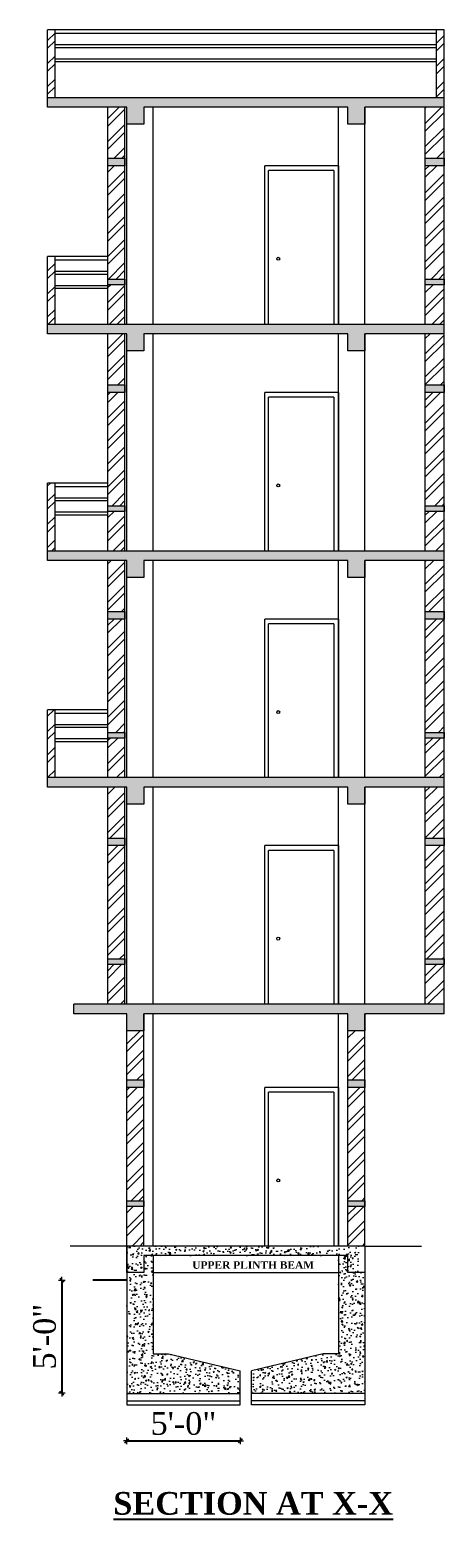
# Model space of a CAD drawing. Header units: inches. Extents: x 4069 to 291496, y -47643 to 12535.
# Drawn here: x 34137 to 34356, y 649 to 1438 of the extents above; entities that cross this region are included whole.
import ezdxf

# ---------------------------------------------------------------- set-up
doc = ezdxf.new("R2010")
doc.units = ezdxf.units.IN
doc.header["$LTSCALE"] = 5
doc.header["$MEASUREMENT"] = 0
for name, color, linetype, lineweight in [('A-WALL', 7, 'Continuous', 9), ('Dimension', 7, 'Continuous', 18), ('dimention', 5, 'Continuous', 9), ('DOOR', 62, 'Continuous', 0)]:
    doc.layers.add(name, color=color, linetype=linetype, lineweight=lineweight)
doc.layers.add('dim line', color=7, linetype='Continuous', lineweight=15, true_color=0xfab2b2)
doc.layers.add('TEXT', color=6, linetype='Continuous')
doc.layers.add('WALL', color=7, linetype='Continuous')
doc.styles.add('ordinary', font='times.ttf')
doc.dimstyles.new('Copy of 96', dxfattribs={"dimtxt": 7, "dimasz": 4, "dimexe": 0.5, "dimexo": 0.5, "dimgap": 3, "dimtad": 1, "dimdec": 1, "dimzin": 11, "dimdsep": 46, "dimlunit": 4, "dimtxsty": 'ordinary', "dimblk": 'OBLIQUE', "dimcen": 0.09, "dimse1": 1, "dimse2": 1, "dimclrt": 6, "dimazin": 0, "dimtfac": 1, "dimtdec": 1, "dimtix": 1, "dimtmove": 2, "dimatfit": 3, "dimldrblk": 'leader', "dimfxl": 0.5, "dimfxlon": 1, "dimtolj": 1, "dimtzin": 0, "dimarcsym": 0})
pattern_1 = [(50, (-545.958, 5339.141), (7.1726018, -0.62752135), [0.75, -8.25]), (355, (-545.958, 5339.141), (-1.3875133, 7.5219213), [0.6, -6.6]), (100.451444, (-545.36, 5339.089), (5.7850885, 6.8943999), [0.6374019, -7.0114211]), (46.1842, (-545.958, 5341.141), (10.6724133, -1.6551928), [1.125, -12.375]), (96.635635, (-545.069, 5341.003), (9.3466195, 9.741186), [0.9561034, -10.5171376]), (351.184164, (-545.958, 5341.141), (9.3466195, 9.741186), [0.9, -9.9]), (21, (-544.958, 5340.641), (5.9690705, -4.0261889), [0.75, -8.25]), (326, (-544.958, 5340.641), (2.4331533, 7.2515005), [0.6, -6.6]), (71.451445, (-544.4605, 5340.3054), (8.4022238, 3.2253115), [0.6374019, -7.0114211]), (37.5, (-545.958, 5339.141), (0.12159855, 3.32893854), [0, -6.52, 0, -6.7, 0, -6.625]), (7.5, (-545.958, 5339.141), (2.63069537, 3.94411712), [0, -3.82, 0, -6.37, 0, -2.525]), (327.5, (-548.188, 5339.141), (5.33822436, -0.22554872), [0, -2.5, 0, -7.8, 0, -10.35]), (317.5, (-549.188, 5339.141), (5.8318617, 1.0010498), [0, -3.25, 0, -5.18, 0, -7.35])]
pattern_2 = [(50, (0, 0), (7.1726018, -0.6275213), [0.75, -8.25]), (355, (0, 0), (-1.3875133, 7.5219213), [0.6, -6.6]), (100.451444, (0.598, -0.052), (5.7850885, 6.8943999), [0.6374019, -7.0114211]), (46.1842, (0, 2), (10.6724133, -1.6551928), [1.125, -12.375]), (96.635635, (0.889, 1.862), (9.3466195, 9.741186), [0.9561034, -10.5171376]), (351.184164, (0, 2), (9.3466195, 9.741186), [0.9, -9.9]), (21, (1, 1.5), (5.9690705, -4.0261889), [0.75, -8.25]), (326, (1, 1.5), (2.4331533, 7.2515005), [0.6, -6.6]), (71.451445, (1.4974, 1.1645), (8.4022238, 3.2253115), [0.6374019, -7.0114211]), (37.5, (0, 0), (0.12159855, 3.32893854), [0, -6.52, 0, -6.7, 0, -6.625]), (7.5, (0, 0), (2.63069537, 3.94411712), [0, -3.82, 0, -6.37, 0, -2.525]), (327.5, (-2.23, 0), (5.33822436, -0.22554872), [0, -2.5, 0, -7.8, 0, -10.35]), (317.5, (-3.23, 0), (5.8318617, 1.0010498), [0, -3.25, 0, -5.18, 0, -7.35])]

# ---------------------------------------------------------------- blocks, each defined once
blk = doc.blocks.new('oblique')
at = {"color": 0, "lineweight": -2}
blk.add_line((0.25, 0.25), (-0.25, -0.25), dxfattribs=at)
at = {"layer": 'dim line', "lineweight": 9}
for p, q in [((-0.4375, 0), (0.4375, 0)), ((0, 0.4375), (0, -0.4375))]:
    blk.add_line(p, q, dxfattribs=at)
blk = doc.blocks.new('*D1492')
at = {"layer": 'A-WALL', "color": 0, "lineweight": -2, "ltscale": 5, "transparency": 16777216}
blk.add_line((34188.36, 690.98), (34248.36, 690.98), dxfattribs=at)
at = {"layer": 'Defpoints', "color": 0, "ltscale": 5, "transparency": 16777216}
for p in [(34188.36, 710.13, 0.17), (34248.36, 710.13, 0.17), (34248.36, 690.98)]:
    blk.add_point(p, dxfattribs=at)
at = {"layer": 'A-WALL', "color": 0, "lineweight": -2, "ltscale": 5, "transparency": 16777216, "xscale": 4, "yscale": 4, "zscale": 4, "rotation": 180}
blk.add_blockref('oblique', (34188.36, 690.98), dxfattribs=at)
at = {"layer": 'A-WALL', "color": 0, "lineweight": -2, "ltscale": 5, "transparency": 16777216, "xscale": 4, "yscale": 4, "zscale": 4}
blk.add_blockref('oblique', (34248.36, 690.98), dxfattribs=at)
at = {"layer": 'A-WALL', "color": 6, "ltscale": 5, "transparency": 16777216, "insert": (34218.36, 700.08), "char_height": 12, "attachment_point": 5, "style": 'ordinary'}
blk.add_mtext('\\A1;5\'-0"', dxfattribs=at)
blk = doc.blocks.new('_OBLIQUE')
at = {"color": 0, "linetype": 'ByBlock'}
blk.add_line((-0.5, -0.5), (0.5, 0.5), dxfattribs=at)
blk = doc.blocks.new('leader')
at = {"layer": 'Dimension'}
for p, q in [((0, -4.33), (0, 4.33)), ((-4.42, 0), (4.42, 0))]:
    blk.add_line(p, q, dxfattribs=at)
blk = doc.blocks.new('*D1493')
at = {"layer": 'A-WALL', "color": 0, "lineweight": -2, "ltscale": 5, "transparency": 16777216}
blk.add_line((34154, 776.13), (34154, 716.13), dxfattribs=at)
at = {"layer": 'Defpoints', "color": 0, "ltscale": 5, "transparency": 16777216}
for p in [(34179.36, 776.13), (34154, 716.13), (34188.36, 716.13, 0.17)]:
    blk.add_point(p, dxfattribs=at)
at = {"layer": 'A-WALL', "color": 0, "lineweight": -2, "ltscale": 5, "transparency": 16777216, "xscale": 4, "yscale": 4, "zscale": 4}
for p, rotation in [((34154, 776.13), 90), ((34154, 716.13), 270)]:
    blk.add_blockref('oblique', p, dxfattribs=dict(at, rotation=rotation))
at = {"layer": 'A-WALL', "color": 6, "ltscale": 5, "transparency": 16777216, "insert": (34144.89, 746.13), "char_height": 12, "attachment_point": 5, "rotation": 90, "style": 'ordinary'}
blk.add_mtext('\\A1;5\'-0"', dxfattribs=at)

msp = doc.modelspace()

# ---------------------------------------------------------------- hatches: boundary and pattern name
at = {"layer": 'A-WALL', "ltscale": 40, "true_color": 0xf26722}
h = msp.add_hatch(dxfattribs=at)
h.set_pattern_fill('AR-CONC', color=30)
h.set_pattern_definition(pattern_2)
h.paths.add_polyline_path([(34356.36116, 1402.12647), (34146.36116, 1402.12647), (34146.36116, 1397.12647), (34188.36116, 1397.12647), (34188.36116, 1388.12647), (34197.36116, 1388.12647), (34197.36116, 1397.12647), (34305.36116, 1397.12647), (34305.36116, 1388.12647), (34314.36116, 1388.12647), (34314.36116, 1397.12647), (34356.36116, 1397.12647)])
h = msp.add_hatch(dxfattribs=at)
h.set_pattern_fill('AR-CONC', color=30)
h.set_pattern_definition(pattern_2)
h.paths.add_polyline_path([(34197.36116, 818.12647), (34188.36116, 818.12647), (34188.36116, 815.12647), (34197.36116, 815.12647)])
h.paths.add_polyline_path([(34314.36116, 818.12647), (34305.36116, 818.12647), (34305.36116, 815.12647), (34314.36116, 815.12647)])
h.paths.add_polyline_path([(34314.36116, 882.12647), (34305.36116, 882.12647), (34305.36116, 878.12647), (34314.36116, 878.12647)])
h.paths.add_polyline_path([(34197.36116, 882.12647), (34188.36116, 882.12647), (34188.36116, 878.12647), (34197.36116, 878.12647)])
h.paths.add_polyline_path([(34187.36116, 946.12647), (34178.36116, 946.12647), (34178.36116, 943.12647), (34187.36116, 943.12647)])
h.paths.add_polyline_path([(34356.36116, 946.12647), (34346.36116, 946.12647), (34346.36116, 943.12647), (34356.36116, 943.12647)])
h.paths.add_polyline_path([(34356.36116, 1010.12647), (34346.36116, 1010.12647), (34346.36116, 1006.12647), (34356.36116, 1006.12647)])
h.paths.add_polyline_path([(34187.36116, 1010.12647), (34178.36116, 1010.12647), (34178.36116, 1006.12647), (34187.36116, 1006.12647)])
h.paths.add_polyline_path([(34187.36116, 1066.12647), (34178.36116, 1066.12647), (34178.36116, 1063.12647), (34187.36116, 1063.12647)])
h.paths.add_polyline_path([(34187.36116, 1130.12647), (34178.36116, 1130.12647), (34178.36116, 1126.12647), (34187.36116, 1126.12647)])
h.paths.add_polyline_path([(34356.36116, 1130.12647), (34346.36116, 1130.12647), (34346.36116, 1126.12647), (34356.36116, 1126.12647)])
h.paths.add_polyline_path([(34356.36116, 1066.12647), (34346.36116, 1066.12647), (34346.36116, 1063.12647), (34356.36116, 1063.12647)])
h.paths.add_polyline_path([(34356.36116, 1186.12647), (34346.36116, 1186.12647), (34346.36116, 1183.12647), (34356.36116, 1183.12647)])
h.paths.add_polyline_path([(34356.36116, 1250.12647), (34346.36116, 1250.12647), (34346.36116, 1246.12647), (34356.36116, 1246.12647)])
h.paths.add_polyline_path([(34187.36116, 1250.12647), (34178.36116, 1250.12647), (34178.36116, 1246.12647), (34187.36116, 1246.12647)])
h.paths.add_polyline_path([(34187.36116, 1186.12647), (34178.36116, 1186.12647), (34178.36116, 1183.12647), (34187.36116, 1183.12647)])
h.paths.add_polyline_path([(34187.36116, 1306.12647), (34178.36116, 1306.12647), (34178.36116, 1303.12647), (34187.36116, 1303.12647)])
h.paths.add_polyline_path([(34356.36116, 1306.12647), (34346.36116, 1306.12647), (34346.36116, 1303.12647), (34356.36116, 1303.12647)])
h.paths.add_polyline_path([(34356.36116, 1370.12647), (34346.36116, 1370.12647), (34346.36116, 1366.12647), (34356.36116, 1366.12647)])
h.paths.add_polyline_path([(34187.36116, 1370.12647), (34178.36116, 1370.12647), (34178.36116, 1366.12647), (34187.36116, 1366.12647)])
h = msp.add_hatch(dxfattribs=at)
h.set_pattern_fill('AR-CONC', color=30)
h.set_pattern_definition(pattern_2)
h.paths.add_polyline_path([(34356.36116, 1282.12647), (34146.36116, 1282.12647), (34146.36116, 1277.12647), (34188.36116, 1277.12647), (34188.36116, 1268.12647), (34197.36116, 1268.12647), (34197.36116, 1277.12647), (34305.36116, 1277.12647), (34305.36116, 1268.12647), (34314.36116, 1268.12647), (34314.36116, 1277.12647), (34356.36116, 1277.12647)])
h = msp.add_hatch(dxfattribs=at)
h.set_pattern_fill('AR-CONC', color=30)
h.set_pattern_definition(pattern_2)
h.paths.add_polyline_path([(34356.36116, 1162.12647), (34178.36116, 1162.12647), (34178.36116, 1157.12647), (34188.36116, 1157.12647), (34188.36116, 1148.12647), (34197.36116, 1148.12647), (34197.36116, 1157.12647), (34305.36116, 1157.12647), (34305.36116, 1148.12647), (34314.36116, 1148.12647), (34314.36116, 1157.12647), (34356.36116, 1157.12647)])
h.paths.add_polyline_path([(34178.36116, 1162.12647), (34146.36116, 1162.12647), (34146.36116, 1157.12647), (34178.36116, 1157.12647)])
h = msp.add_hatch(dxfattribs=at)
h.set_pattern_fill('AR-CONC', color=30)
h.set_pattern_definition(pattern_2)
h.paths.add_polyline_path([(34197.36116, 1037.12647), (34305.36116, 1037.12647), (34305.36116, 1028.12647), (34314.36116, 1028.12647), (34314.36116, 1037.12647), (34356.36116, 1037.12647), (34356.36116, 1042.12647), (34146.36116, 1042.12647), (34146.36116, 1037.12647), (34188.36116, 1037.12647), (34188.36116, 1028.12647), (34197.36116, 1028.12647)])
h = msp.add_hatch(dxfattribs=at)
h.set_pattern_fill('AR-CONC', color=30)
h.set_pattern_definition(pattern_2)
h.paths.add_polyline_path([(34356.36116, 922.12647), (34160.36116, 922.12647), (34160.36116, 917.12647), (34188.36116, 917.12647), (34188.36116, 908.12647), (34197.36116, 908.12647), (34197.36116, 917.12647), (34305.36116, 917.12647), (34305.36116, 908.12647), (34314.36116, 908.12647), (34314.36116, 917.12647), (34356.36116, 917.12647)])
h = msp.add_hatch(dxfattribs=at)
h.set_pattern_fill('AR-CONC', color=30)
h.set_pattern_definition(pattern_1)
h.paths.add_polyline_path([(34197.36116, 789.12647), (34302.35143, 789.12647), (34302.35143, 780.12647), (34311.35143, 780.12647), (34311.35143, 794.12647), (34188.36116, 794.12647), (34188.36116, 780.12647), (34197.36116, 780.12647)])
h = msp.add_hatch(dxfattribs=at)
h.set_pattern_fill('AR-CONC', color=30)
h.set_pattern_definition(pattern_1)
h.paths.add_polyline_path([(34202.36116, 789.12647), (34197.36116, 789.12647), (34197.36116, 780.12647), (34188.36116, 780.12647), (34188.36116, 776.12647), (34188.36116, 716.12647), (34248.36116, 716.12647), (34248.36116, 728.12647), (34210.36116, 737.12647), (34202.36116, 737.12647)])
h = msp.add_hatch(dxfattribs=at)
h.set_pattern_fill('AR-CONC', color=30)
h.set_pattern_definition([(50, (-542.948, 5339.141), (7.1726018, -0.62752135), [0.75, -8.25]), (355, (-542.948, 5339.141), (-1.3875133, 7.5219213), [0.6, -6.6]), (100.451444, (-542.3505, 5339.089), (5.7850885, 6.8943999), [0.6374019, -7.0114211]), (46.1842, (-542.948, 5341.141), (10.6724133, -1.6551928), [1.125, -12.375]), (96.635635, (-542.059, 5341.003), (9.3466195, 9.741186), [0.9561034, -10.5171376]), (351.184164, (-542.948, 5341.141), (9.3466195, 9.741186), [0.9, -9.9]), (21, (-541.948, 5340.641), (5.9690705, -4.0261889), [0.75, -8.25]), (326, (-541.948, 5340.641), (2.4331533, 7.2515005), [0.6, -6.6]), (71.451445, (-541.451, 5340.3054), (8.4022238, 3.2253115), [0.6374019, -7.0114211]), (37.5, (-542.9482, 5339.141), (0.12159855, 3.32893854), [0, -6.52, 0, -6.7, 0, -6.625]), (7.5, (-542.9482, 5339.141), (2.63069537, 3.94411712), [0, -3.82, 0, -6.37, 0, -2.525]), (327.5, (-545.1782, 5339.141), (5.33822436, -0.22554872), [0, -2.5, 0, -7.8, 0, -10.35]), (317.5, (-546.1782, 5339.141), (5.8318617, 1.0010498), [0, -3.25, 0, -5.18, 0, -7.35])])
h.paths.add_polyline_path([(34314.36116, 780.12647), (34305.36116, 780.12647), (34305.36116, 789.12647), (34300.36116, 789.12647), (34300.36116, 737.12647), (34292.36116, 737.12647), (34254.36116, 728.12647), (34254.36116, 716.12647), (34314.36116, 716.12647)])
at = {"layer": 'dimention', "ltscale": 40, "true_color": 0xf26722}
h = msp.add_hatch(dxfattribs=at)
h.set_pattern_fill('ANSI32', color=30, scale=23)
h.paths.add_polyline_path([(34314.36116, 908.12647), (34305.36116, 908.12647), (34305.36116, 882.12647), (34314.36116, 882.12647)])
h.paths.add_polyline_path([(34314.36116, 878.12647), (34305.36116, 878.12647), (34305.36116, 818.12647), (34314.36116, 818.12647)])
h.paths.add_polyline_path([(34314.36116, 815.12647), (34305.36116, 815.12647), (34305.36116, 794.12647), (34314.36116, 794.12647)])
h.paths.add_polyline_path([(34197.36116, 815.12647), (34188.36116, 815.12647), (34188.36116, 794.12647), (34197.36116, 794.12647)])
h.paths.add_polyline_path([(34197.36116, 878.12647), (34188.36116, 878.12647), (34188.36116, 818.12647), (34197.36116, 818.12647)])
h.paths.add_polyline_path([(34197.36116, 908.12647), (34188.36116, 908.12647), (34188.36116, 882.12647), (34197.36116, 882.12647)])
h.paths.add_polyline_path([(34187.36116, 1037.12647), (34178.36116, 1037.12647), (34178.36116, 1010.12647), (34187.36116, 1010.12647)])
h.paths.add_polyline_path([(34187.36116, 1006.12647), (34178.36116, 1006.12647), (34178.36116, 946.12647), (34187.36116, 946.12647)])
h.paths.add_polyline_path([(34187.36116, 943.12647), (34178.36116, 943.12647), (34178.36116, 922.12647), (34187.36116, 922.12647)])
h.paths.add_polyline_path([(34356.36116, 943.12647), (34346.36116, 943.12647), (34346.36116, 922.12647), (34356.36116, 922.12647)])
h.paths.add_polyline_path([(34356.36116, 1006.12647), (34346.36116, 1006.12647), (34346.36116, 946.12647), (34356.36116, 946.12647)])
h.paths.add_polyline_path([(34356.36116, 1037.12647), (34346.36116, 1037.12647), (34346.36116, 1010.12647), (34356.36116, 1010.12647)])
h.paths.add_polyline_path([(34356.36116, 1157.12647), (34346.36116, 1157.12647), (34346.36116, 1130.12647), (34356.36116, 1130.12647)])
h.paths.add_polyline_path([(34356.36116, 1126.12647), (34346.36116, 1126.12647), (34346.36116, 1066.12647), (34356.36116, 1066.12647)])
h.paths.add_polyline_path([(34356.36116, 1063.12647), (34346.36116, 1063.12647), (34346.36116, 1042.12647), (34356.36116, 1042.12647)])
h.paths.add_polyline_path([(34187.36116, 1063.12647), (34178.36116, 1063.12647), (34178.36116, 1042.12647), (34187.36116, 1042.12647)])
h.paths.add_polyline_path([(34187.36116, 1126.12647), (34178.36116, 1126.12647), (34178.36116, 1066.12647), (34187.36116, 1066.12647)])
h.paths.add_polyline_path([(34187.36116, 1157.12647), (34178.36116, 1157.12647), (34178.36116, 1130.12647), (34187.36116, 1130.12647)])
h.paths.add_polyline_path([(34187.36116, 1277.12647), (34178.36116, 1277.12647), (34178.36116, 1250.12647), (34187.36116, 1250.12647)])
h.paths.add_polyline_path([(34187.36116, 1246.12647), (34178.36116, 1246.12647), (34178.36116, 1186.12647), (34187.36116, 1186.12647)])
h.paths.add_polyline_path([(34187.36116, 1183.12647), (34178.36116, 1183.12647), (34178.36116, 1162.12647), (34187.36116, 1162.12647)])
h.paths.add_polyline_path([(34356.36116, 1183.12647), (34346.36116, 1183.12647), (34346.36116, 1162.12647), (34356.36116, 1162.12647)])
h.paths.add_polyline_path([(34356.36116, 1246.12647), (34346.36116, 1246.12647), (34346.36116, 1186.12647), (34356.36116, 1186.12647)])
h.paths.add_polyline_path([(34356.36116, 1277.12647), (34346.36116, 1277.12647), (34346.36116, 1250.12647), (34356.36116, 1250.12647)])
h.paths.add_polyline_path([(34356.36116, 1397.12647), (34346.36116, 1397.12647), (34346.36116, 1370.12647), (34356.36116, 1370.12647)])
h.paths.add_polyline_path([(34356.36116, 1366.12647), (34346.36116, 1366.12647), (34346.36116, 1306.12647), (34356.36116, 1306.12647)])
h.paths.add_polyline_path([(34356.36116, 1303.12647), (34346.36116, 1303.12647), (34346.36116, 1282.12647), (34356.36116, 1282.12647)])
h.paths.add_polyline_path([(34187.36116, 1303.12647), (34178.36116, 1303.12647), (34178.36116, 1282.12647), (34187.36116, 1282.12647)])
h.paths.add_polyline_path([(34187.36116, 1366.12647), (34178.36116, 1366.12647), (34178.36116, 1306.12647), (34187.36116, 1306.12647)])
h.paths.add_polyline_path([(34187.36116, 1397.12647), (34178.36116, 1397.12647), (34178.36116, 1370.12647), (34187.36116, 1370.12647)])
h.paths.add_polyline_path([(34150.36116, 1438.12647), (34146.36116, 1438.12647), (34146.36116, 1402.12647), (34150.36116, 1402.12647)])
h.paths.add_polyline_path([(34356.36116, 1438.12647), (34352.36116, 1438.12647), (34352.36116, 1402.12647), (34356.36116, 1402.12647)])
h = msp.add_hatch(dxfattribs=at)
h.set_pattern_fill('ANSI32', color=30, scale=23)
h.paths.add_polyline_path([(34150.36116, 1318.12647), (34146.36116, 1318.12647), (34146.36116, 1282.12647), (34150.36116, 1282.12647)])
h.paths.add_polyline_path([(34150.36116, 1198.12647), (34146.36116, 1198.12647), (34146.36116, 1162.12647), (34150.36116, 1162.12647)])
h = msp.add_hatch(dxfattribs=at)
h.set_pattern_fill('ANSI32', color=30, scale=23)
h.paths.add_polyline_path([(34150.36116, 1078.12647), (34146.36116, 1078.12647), (34146.36116, 1042.12647), (34150.36116, 1042.12647)])

# ---------------------------------------------------------------- linework, layer by layer
at = {"layer": 'A-WALL', "ltscale": 5}
for p, q in [((34356.36116, 1438.12647), (34146.36116, 1438.12647)), ((34146.36116, 1397.12647), (34146.36116, 1438.12647)), ((34150.36116, 1402.12647), (34150.36116, 1438.12647)), ((34352.36116, 1436.12647), (34150.36116, 1436.12647)), ((34352.36116, 1402.12647), (34352.36116, 1438.12647)), ((34356.36116, 1402.12647), (34356.36116, 1438.12647)), ((34352.36116, 1430.12647), (34150.36116, 1430.12647)), ((34352.36116, 1428.62647), (34150.36116, 1428.62647)), ((34352.36116, 1422.62647), (34150.36116, 1422.62647)), ((34352.36116, 1421.12647), (34150.36116, 1421.12647)), ((34356.36116, 1402.12647), (34146.36116, 1402.12647)), ((34188.36116, 1397.12647), (34146.36116, 1397.12647)), ((34178.36116, 1282.12647), (34178.36116, 1397.12647)), ((34187.36116, 1282.12647), (34187.36116, 1397.12647)), ((34188.36116, 1282.12647), (34188.36116, 1397.12647)), ((34305.36116, 1397.12647), (34197.36116, 1397.12647)), ((34202.36116, 1282.12647), (34202.36116, 1397.12647)), ((34300.36116, 1282.12647), (34300.36116, 1397.12647)), ((34356.36116, 1397.12647), (34314.36116, 1397.12647)), ((34314.36116, 1282.12647), (34314.36116, 1397.12647)), ((34346.36116, 1282.12647), (34346.36116, 1397.12647)), ((34356.36116, 1282.12647), (34356.36116, 1402.12647)), ((34146.36116, 1282.12647), (34146.36116, 1318.12647)), ((34178.36116, 1318.12647), (34146.36116, 1318.12647)), ((34150.36116, 1282.12647), (34150.36116, 1318.12647)), ((34178.36116, 1316.12647), (34150.36116, 1316.12647)), ((34178.36116, 1310.12647), (34150.36116, 1310.12647)), ((34178.36116, 1308.62647), (34150.36116, 1308.62647)), ((34178.36116, 1302.62647), (34150.36116, 1302.62647)), ((34178.36116, 1301.12647), (34150.36116, 1301.12647)), ((34146.36116, 1277.12647), (34146.36116, 1282.12647)), ((34146.36116, 1277.12647), (34146.36116, 1282.12647)), ((34356.36116, 1282.12647), (34146.36116, 1282.12647)), ((34356.36116, 1162.12647), (34356.36116, 1282.12647)), ((34178.36116, 1277.12647), (34146.36116, 1277.12647)), ((34188.36116, 1277.12647), (34146.36116, 1277.12647)), ((34178.36116, 1162.12647), (34178.36116, 1277.12647)), ((34187.36116, 1162.12647), (34187.36116, 1277.12647)), ((34188.36116, 1162.12647), (34188.36116, 1277.12647)), ((34305.36116, 1277.12647), (34197.36116, 1277.12647)), ((34202.36116, 1162.12647), (34202.36116, 1277.12647)), ((34300.36116, 1162.12647), (34300.36116, 1277.12647)), ((34356.36116, 1277.12647), (34314.36116, 1277.12647)), ((34314.36116, 1162.12647), (34314.36116, 1277.12647)), ((34346.36116, 1162.12647), (34346.36116, 1277.12647)), ((34178.36116, 1198.12647), (34146.36116, 1198.12647)), ((34146.36116, 1162.12647), (34146.36116, 1198.12647)), ((34150.36116, 1162.12647), (34150.36116, 1198.12647)), ((34178.36116, 1196.12647), (34150.36116, 1196.12647)), ((34178.36116, 1190.12647), (34150.36116, 1190.12647)), ((34178.36116, 1188.62647), (34150.36116, 1188.62647)), ((34178.36116, 1182.62647), (34150.36116, 1182.62647)), ((34178.36116, 1181.12647), (34150.36116, 1181.12647)), ((34146.36116, 1157.12647), (34146.36116, 1162.12647)), ((34356.36116, 1162.12647), (34146.36116, 1162.12647)), ((34356.36116, 1042.12647), (34356.36116, 1162.12647)), ((34188.36116, 1157.12647), (34146.36116, 1157.12647)), ((34178.36116, 1042.12647), (34178.36116, 1157.12647)), ((34187.36116, 1042.12647), (34187.36116, 1157.12647)), ((34188.36116, 1042.12647), (34188.36116, 1157.12647)), ((34305.36116, 1157.12647), (34197.36116, 1157.12647)), ((34202.36116, 1042.12647), (34202.36116, 1157.12647)), ((34300.36116, 1042.12647), (34300.36116, 1157.12647)), ((34356.36116, 1157.12647), (34314.36116, 1157.12647)), ((34314.36116, 1042.12647), (34314.36116, 1157.12647)), ((34346.36116, 1042.12647), (34346.36116, 1157.12647)), ((34178.36116, 1078.12647), (34146.36116, 1078.12647)), ((34146.36116, 1042.12647), (34146.36116, 1078.12647)), ((34150.36116, 1042.12647), (34150.36116, 1078.12647)), ((34178.36116, 1076.12647), (34150.36116, 1076.12647)), ((34178.36116, 1070.12647), (34150.36116, 1070.12647)), ((34178.36116, 1068.62647), (34150.36116, 1068.62647)), ((34178.36116, 1062.62647), (34150.36116, 1062.62647)), ((34178.36116, 1061.12647), (34150.36116, 1061.12647)), ((34356.36116, 1042.12647), (34146.36116, 1042.12647)), ((34146.36116, 1037.12647), (34146.36116, 1042.12647)), ((34146.36116, 1037.12647), (34146.36116, 1042.12647)), ((34356.36116, 917.12647), (34356.36116, 1042.12647)), ((34188.36116, 1037.12647), (34146.36116, 1037.12647)), ((34178.36116, 922.12647), (34178.36116, 1037.12647)), ((34187.36116, 922.12647), (34187.36116, 1037.12647)), ((34188.36116, 922.12647), (34188.36116, 1037.12647)), ((34305.36116, 1037.12647), (34197.36116, 1037.12647)), ((34202.36116, 922.12647), (34202.36116, 1037.12647)), ((34300.36116, 922.12647), (34300.36116, 1037.12647)), ((34356.36116, 1037.12647), (34314.36116, 1037.12647)), ((34314.36116, 922.12647), (34314.36116, 1037.12647)), ((34346.36116, 922.12647), (34346.36116, 1037.12647)), ((34356.36116, 922.12647), (34160.36116, 922.12647)), ((34160.36116, 917.12647), (34160.36116, 922.12647)), ((34188.36116, 917.12647), (34160.36116, 917.12647)), ((34188.36116, 794.12647), (34188.36116, 917.12647)), ((34197.36116, 794.12647), (34197.36116, 917.12647)), ((34305.36116, 917.12647), (34197.36116, 917.12647)), ((34202.36116, 794.12647), (34202.36116, 917.12647)), ((34300.36116, 794.12647), (34300.36116, 917.12647)), ((34305.36116, 794.12647), (34305.36116, 917.12647)), ((34314.36116, 794.12647), (34314.36116, 917.12647)), ((34356.36116, 917.12647), (34314.36116, 917.12647)), ((34188.36116, 794.12647), (34158.36116, 794.12647)), ((34314.36116, 794.12647), (34188.36116, 794.12647)), ((34188.36116, 794.12647), (34188.36116, 776.12647)), ((34305.36116, 789.12647), (34197.36116, 789.12647)), ((34202.36116, 789.12647), (34202.36116, 737.12647)), ((34300.36116, 789.12647), (34300.36116, 737.12647)), ((34314.36116, 794.12647), (34344.36116, 794.12647)), ((34188.36116, 776.12647), (34188.36116, 710.12647)), ((34202.36116, 780.12647), (34300.36116, 780.12647)), ((34314.36116, 780.12647), (34314.36116, 710.12647)), ((34202.36116, 737.12647), (34210.36116, 737.12647)), ((34210.36116, 737.12647), (34248.36116, 728.12647)), ((34292.36116, 737.12647), (34254.36116, 728.12647)), ((34300.36116, 737.12647), (34292.36116, 737.12647)), ((34248.36116, 716.12647), (34248.36116, 728.12647)), ((34254.36116, 716.12647), (34254.36116, 728.12647)), ((34188.36116, 716.12647), (34248.36116, 716.12647)), ((34188.36116, 712.12647), (34248.36116, 712.12647)), ((34188.36116, 710.12647), (34248.36116, 710.12647)), ((34248.36116, 710.12647), (34248.36116, 716.12647)), ((34314.36116, 716.12647), (34254.36116, 716.12647)), ((34254.36116, 710.12647), (34254.36116, 716.12647)), ((34314.36116, 712.12647), (34254.36116, 712.12647)), ((34314.36116, 710.12647), (34254.36116, 710.12647))]:
    msp.add_line(p, q, dxfattribs=at)
for points, elevation in [([(34197.36116, 1397.12647), (34197.36116, 1388.12647), (34188.36116, 1388.12647), (34188.36116, 1397.12647)], -0.33808), ([(34314.36116, 1397.12647), (34314.36116, 1388.12647), (34305.36116, 1388.12647), (34305.36116, 1397.12647)], -0.33808), ([(34197.36116, 1277.12647), (34197.36116, 1268.12647), (34188.36116, 1268.12647), (34188.36116, 1277.12647)], -0.33808), ([(34314.36116, 1277.12647), (34314.36116, 1268.12647), (34305.36116, 1268.12647), (34305.36116, 1277.12647)], -0.33808), ([(34197.36116, 1157.12647), (34197.36116, 1148.12647), (34188.36116, 1148.12647), (34188.36116, 1157.12647)], -0.33808), ([(34314.36116, 1157.12647), (34314.36116, 1148.12647), (34305.36116, 1148.12647), (34305.36116, 1157.12647)], -0.33808), ([(34197.36116, 1037.12647), (34197.36116, 1028.12647), (34188.36116, 1028.12647), (34188.36116, 1037.12647)], -0.16904), ([(34314.36116, 1037.12647), (34314.36116, 1028.12647), (34305.36116, 1028.12647), (34305.36116, 1037.12647)], -0.16904), ([(34197.36116, 917.12647), (34197.36116, 908.12647), (34188.36116, 908.12647), (34188.36116, 917.12647)], -0.16904), ([(34314.36116, 917.12647), (34314.36116, 908.12647), (34305.36116, 908.12647), (34305.36116, 917.12647)], -0.16904), ([(34197.36116, 789.12647), (34197.36116, 780.12647), (34188.36116, 780.12647), (34188.36116, 794.12647)], -0.16904), ([(34314.36116, 794.12647), (34314.36116, 780.12647), (34305.36116, 780.12647), (34305.36116, 789.12647)], -0.16904)]:
    msp.add_lwpolyline(points, dxfattribs=dict(at, elevation=elevation))
for points, elevation in [([(34178.36116, 1370.12647), (34187.36116, 1370.12647), (34187.36116, 1366.12647), (34178.36116, 1366.12647)], -58.22146), ([(34346.36116, 1370.12647), (34356.36116, 1370.12647), (34356.36116, 1366.12647), (34346.36116, 1366.12647)], -58.22146), ([(34178.36116, 1306.12647), (34187.36116, 1306.12647), (34187.36116, 1303.12647), (34178.36116, 1303.12647)], -58.22146), ([(34346.36116, 1306.12647), (34356.36116, 1306.12647), (34356.36116, 1303.12647), (34346.36116, 1303.12647)], -58.22146), ([(34178.36116, 1250.12647), (34187.36116, 1250.12647), (34187.36116, 1246.12647), (34178.36116, 1246.12647)], -58.22146), ([(34346.36116, 1250.12647), (34356.36116, 1250.12647), (34356.36116, 1246.12647), (34346.36116, 1246.12647)], -58.22146), ([(34178.36116, 1186.12647), (34187.36116, 1186.12647), (34187.36116, 1183.12647), (34178.36116, 1183.12647)], -58.22146), ([(34346.36116, 1186.12647), (34356.36116, 1186.12647), (34356.36116, 1183.12647), (34346.36116, 1183.12647)], -58.22146), ([(34178.36116, 1130.12647), (34187.36116, 1130.12647), (34187.36116, 1126.12647), (34178.36116, 1126.12647)], -58.16904), ([(34346.36116, 1130.12647), (34356.36116, 1130.12647), (34356.36116, 1126.12647), (34346.36116, 1126.12647)], -58.16904), ([(34178.36116, 1066.12647), (34187.36116, 1066.12647), (34187.36116, 1063.12647), (34178.36116, 1063.12647)], -58.16904), ([(34346.36116, 1066.12647), (34356.36116, 1066.12647), (34356.36116, 1063.12647), (34346.36116, 1063.12647)], -58.16904), ([(34178.36116, 1010.12647), (34187.36116, 1010.12647), (34187.36116, 1006.12647), (34178.36116, 1006.12647)], -58.16904), ([(34346.36116, 1010.12647), (34356.36116, 1010.12647), (34356.36116, 1006.12647), (34346.36116, 1006.12647)], -58.16904), ([(34178.36116, 946.12647), (34187.36116, 946.12647), (34187.36116, 943.12647), (34178.36116, 943.12647)], -58.16904), ([(34346.36116, 946.12647), (34356.36116, 946.12647), (34356.36116, 943.12647), (34346.36116, 943.12647)], -58.16904), ([(34188.36116, 882.12647), (34197.36116, 882.12647), (34197.36116, 878.12647), (34188.36116, 878.12647)], -0.16904), ([(34305.36116, 882.12647), (34314.36116, 882.12647), (34314.36116, 878.12647), (34305.36116, 878.12647)], -0.16904), ([(34188.36116, 818.12647), (34197.36116, 818.12647), (34197.36116, 815.12647), (34188.36116, 815.12647)], -0.16904), ([(34305.36116, 818.12647), (34314.36116, 818.12647), (34314.36116, 815.12647), (34305.36116, 815.12647)], -0.16904)]:
    msp.add_lwpolyline(points, close=True, dxfattribs=dict(at, elevation=elevation))
for centre in [(34268.51208, 1316.87647, -0.33808), (34268.51208, 1196.87647, -0.33808), (34268.51208, 1076.87647, -0.16904), (34268.51208, 956.87647, -0.16904), (34268.51208, 828.87647, -0.16904)]:
    msp.add_circle(centre, 0.7664, dxfattribs=at)
at = {"layer": 'DOOR', "lineweight": 13}
for p, q in [((34261.36129, 1282.12647, -0.33808), (34261.36129, 1366.12647, -0.33808)), ((34300.36116, 1366.12647, 57.83096), (34261.36129, 1366.12647, -0.33808)), ((34300.36116, 1289.05833, 57.83096), (34300.36116, 1366.12647, 57.83096)), ((34300.36116, 1366.12647, 57.83096), (34300.36116, 1282.12647, 57.83096)), ((34263.36129, 1282.12647, -0.33808), (34263.36129, 1363.62647, -0.33808)), ((34297.86116, 1363.62647, 57.83096), (34263.36129, 1363.62647, -0.33808)), ((34297.86116, 1363.62647, 57.83096), (34297.86116, 1282.12647, 57.83096)), ((34261.36129, 1162.12647, -0.33808), (34261.36129, 1246.12647, -0.33808)), ((34300.36116, 1246.12647, 57.83096), (34261.36129, 1246.12647, -0.33808)), ((34300.36116, 1169.05833, 57.83096), (34300.36116, 1246.12647, 57.83096)), ((34300.36116, 1246.12647, 57.83096), (34300.36116, 1162.12647, 57.83096)), ((34263.36129, 1162.12647, -0.33808), (34263.36129, 1243.62647, -0.33808)), ((34297.86116, 1243.62647, 57.83096), (34263.36129, 1243.62647, -0.33808)), ((34297.86116, 1243.62647, 57.83096), (34297.86116, 1162.12647, 57.83096)), ((34261.36129, 1042.12647, -0.16904), (34261.36129, 1126.12647, -0.16904)), ((34300.36116, 1126.12647, 58), (34261.36129, 1126.12647, -0.16904)), ((34263.36129, 1042.12647, -0.16904), (34263.36129, 1123.62647, -0.16904)), ((34297.86116, 1123.62647, 58), (34263.36129, 1123.62647, -0.16904)), ((34297.86116, 1123.62647, 58), (34297.86116, 1042.12647, 58)), ((34300.36116, 1049.05833, 58), (34300.36116, 1126.12647, 58)), ((34300.36116, 1126.12647, 58), (34300.36116, 1042.12647, 58)), ((34261.36129, 922.12647, -0.16904), (34261.36129, 1006.12647, -0.16904)), ((34300.36116, 1006.12647, 58), (34261.36129, 1006.12647, -0.16904)), ((34263.36129, 922.12647, -0.16904), (34263.36129, 1003.62647, -0.16904)), ((34297.86116, 1003.62647, 58), (34263.36129, 1003.62647, -0.16904)), ((34297.86116, 1003.62647, 58), (34297.86116, 922.12647, 58)), ((34300.36116, 929.05833, 58), (34300.36116, 1006.12647, 58)), ((34300.36116, 1006.12647, 58), (34300.36116, 922.12647, 58)), ((34261.36129, 794.12647, -0.16904), (34261.36129, 878.12647, -0.16904)), ((34300.36116, 878.12647, 58), (34261.36129, 878.12647, -0.16904)), ((34263.36129, 794.12647, -0.16904), (34263.36129, 875.62647, -0.16904)), ((34297.86116, 875.62647, 58), (34263.36129, 875.62647, -0.16904)), ((34297.86116, 875.62647, 58), (34297.86116, 794.12647, 58)), ((34300.36116, 801.05833, 58), (34300.36116, 878.12647, 58)), ((34300.36116, 878.12647, 58), (34300.36116, 794.12647, 58))]:
    msp.add_line(p, q, dxfattribs=at)
at = {"layer": 'WALL', "color": 2, "linetype": 'ByBlock', "ltscale": 5}
msp.add_line((34188.36116, 776.12647, -0.16904), (34170.36116, 776.12647, -0.16904), dxfattribs=at)

# ---------------------------------------------------------------- texts
at = {"layer": 'TEXT', "width": 219.8150831, "attachment_point": 8, "rotation": 359.99961192, "style": 'ordinary'}
for s, insert, char_height in [('{\\fTimes New Roman|b1|i0|c0|p18;UPPER PLINTH BEAM}', (34255.25619, 782.01819, -0.16904), 4), ('{\\fTimes New Roman|b1|i0|c0|p18;\\LSECTION AT X-X}', (34255.25619, 651.69761, -0.16904), 12)]:
    msp.add_mtext(s, dxfattribs=dict(at, insert=insert, char_height=char_height))

# ---------------------------------------------------------------- dimensions: what is measured, and where the dimension line sits
at = {"layer": 'A-WALL', "ltscale": 5}
dim = msp.add_linear_dim(base=(34153.99787, 716.12647, -0.16904), p1=(34179.36116, 776.12647, -0.16904), p2=(34188.36116, 716.12647), angle=90, dimstyle='Copy of 96', override={"dimtxt": 12, "dimdec": 0, "dimblk": 'oblique', "dimtdec": 0, "dimarcsym": 1}, dxfattribs=at)
dim.commit()
dim.dimension.update_dxf_attribs({"geometry": '*D1493', "text_midpoint": (34144.89404, 746.12647, -0.16904)})
dim = msp.add_linear_dim(base=(34248.36116, 690.97818, -0.16904), p1=(34188.36116, 710.12647), p2=(34248.36116, 710.12647), dimstyle='Copy of 96', override={"dimtxt": 12, "dimdec": 0, "dimblk": 'oblique', "dimtdec": 0, "dimarcsym": 1}, dxfattribs=at)
dim.commit()
dim.dimension.update_dxf_attribs({"geometry": '*D1492', "text_midpoint": (34218.36116, 700.08201, -0.16904)})

doc.saveas('drawing.dxf')
